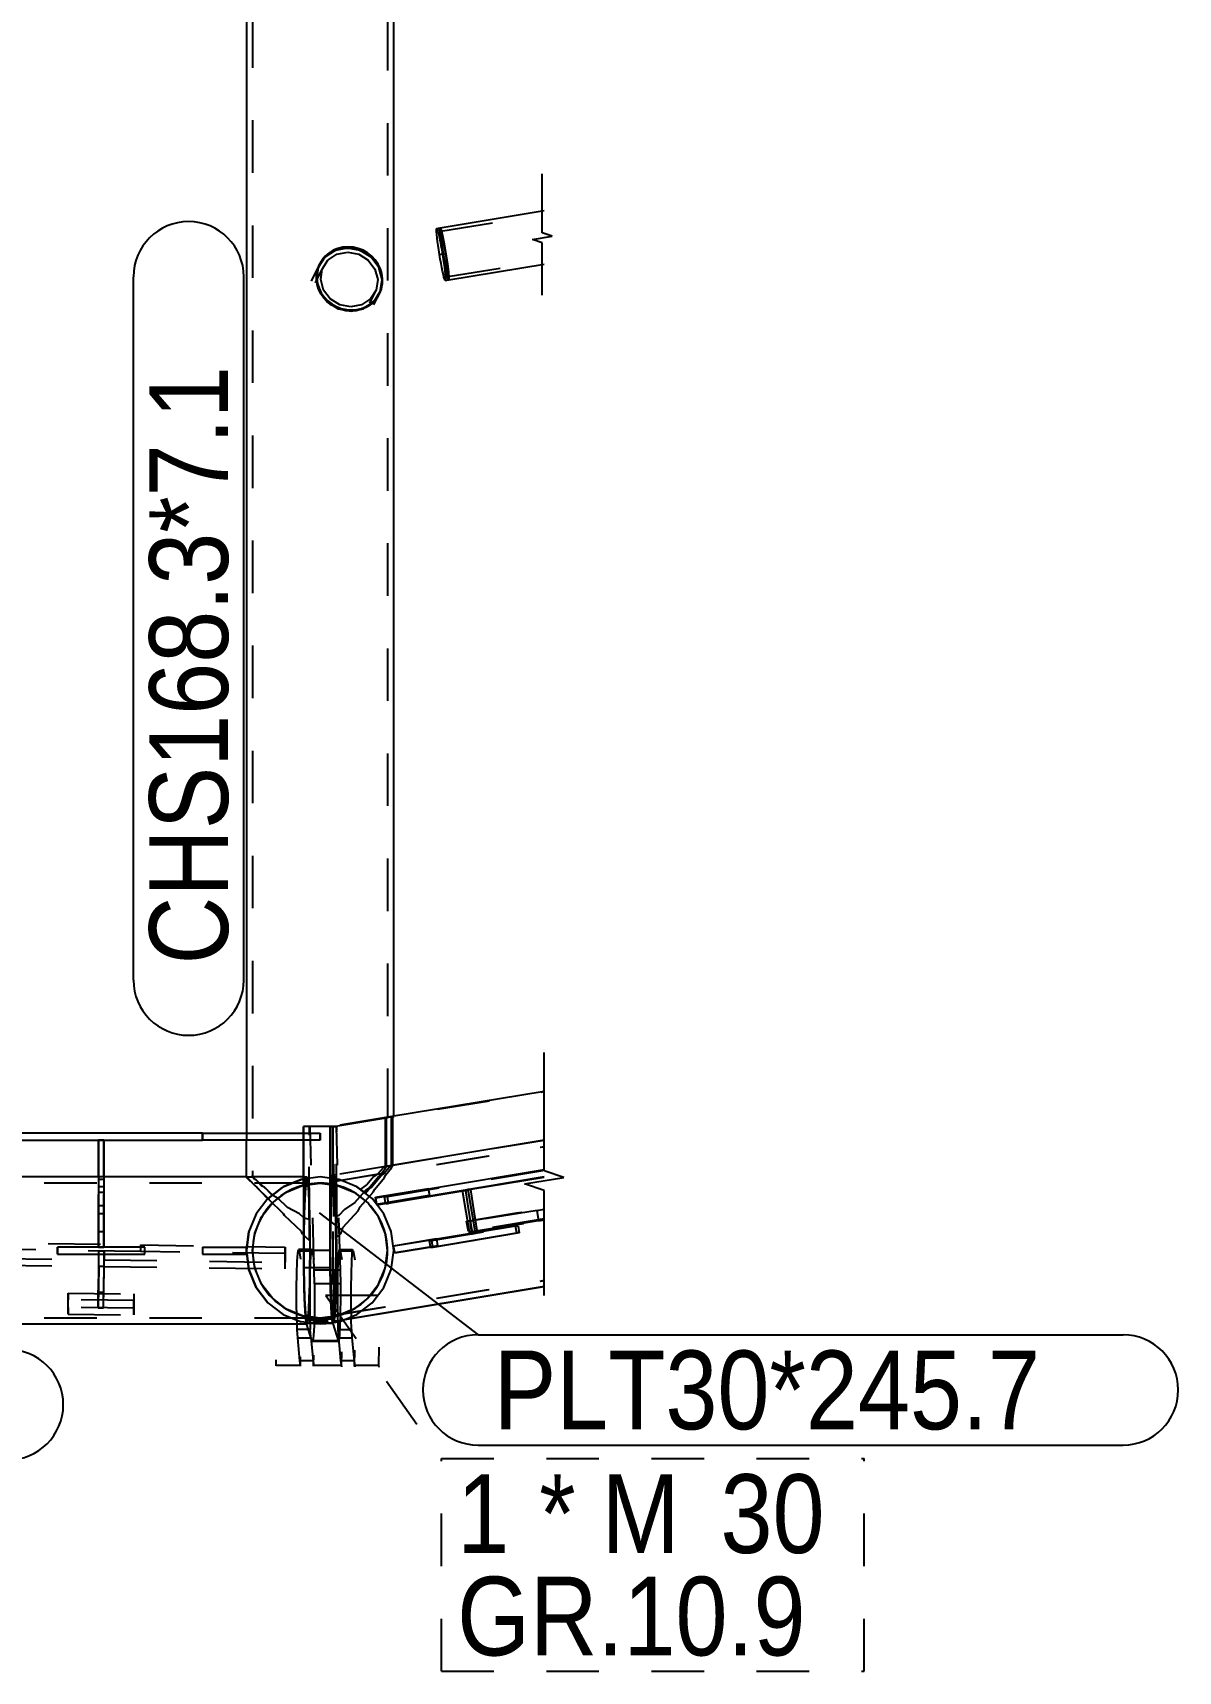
# Model space of a CAD drawing. Header units: millimetres. Extents: x 150000 to 150841, y 150000 to 150594.
# Drawn here: x 150653.1 to 150696.7, y 150439 to 150501.3 of the extents above; entities that cross this region are included whole.
import ezdxf

# ---------------------------------------------------------------- set-up
doc = ezdxf.new("R2010")
doc.units = ezdxf.units.MM
doc.linetypes.add('XKITLINE00', pattern=[0])
doc.linetypes.add('XKITLINE02', pattern=[4, 2, -2])
doc.styles.add('A', font='arial.ttf')
doc.styles.add('ARIAL', font='arial.ttf')

msp = doc.modelspace()

# ---------------------------------------------------------------- linework, layer by layer
at = {"color": 7, "linetype": 'XKITLINE02'}
for p, q in [((150661.449, 150538.008), (150661.449, 150457.775)), ((150666.584, 150537.905), (150666.584, 150460.046)), ((150668.609, 150493.785), (150672.552, 150494.437)), ((150668.457, 150493.892), (150668.469, 150493.877)), ((150668.469, 150493.877), (150668.486, 150493.832)), ((150668.486, 150493.832), (150668.507, 150493.759)), ((150668.507, 150493.759), (150668.531, 150493.66)), ((150668.531, 150493.66), (150668.558, 150493.538)), ((150668.558, 150493.538), (150668.587, 150493.396)), ((150668.579, 150493.841), (150668.58, 150493.828)), ((150668.588, 150493.914), (150668.622, 150493.838)), ((150668.6, 150493.899), (150668.588, 150493.914)), ((150668.598, 150493.607), (150668.595, 150493.634)), ((150668.617, 150493.854), (150668.6, 150493.899)), ((150668.609, 150493.785), (150668.601, 150493.72)), ((150668.601, 150493.72), (150668.616, 150493.533)), ((150668.639, 150493.72), (150668.609, 150493.785)), ((150668.616, 150493.533), (150668.652, 150493.253)), ((150668.638, 150493.781), (150668.617, 150493.854)), ((150668.622, 150493.838), (150668.676, 150493.624)), ((150668.662, 150493.682), (150668.638, 150493.781)), ((150668.686, 150493.533), (150668.639, 150493.72)), ((150668.69, 150493.56), (150668.662, 150493.682)), ((150668.676, 150493.624), (150668.741, 150493.302)), ((150668.742, 150493.253), (150668.686, 150493.533)), ((150668.719, 150493.418), (150668.69, 150493.56)), ((150664.215, 150492.838), (150664.095, 150492.695)), ((150664.585, 150493.056), (150664.194, 150492.795)), ((150664.194, 150492.795), (150664.336, 150492.918)), ((150664.357, 150492.961), (150664.215, 150492.838)), ((150664.316, 150492.684), (150664.656, 150492.91)), ((150664.336, 150492.918), (150664.498, 150493.016)), ((150664.519, 150493.059), (150664.357, 150492.961)), ((150664.498, 150493.016), (150664.675, 150493.088)), ((150664.696, 150493.131), (150664.519, 150493.059)), ((150665.058, 150493.147), (150664.585, 150493.056)), ((150664.656, 150492.91), (150665.067, 150492.989)), ((150664.675, 150493.088), (150664.864, 150493.132)), ((150664.884, 150493.175), (150664.696, 150493.131)), ((150664.864, 150493.132), (150665.058, 150493.147)), ((150665.079, 150493.19), (150664.884, 150493.175)), ((150665.058, 150493.147), (150665.079, 150493.19)), ((150665.058, 150493.147), (150665.255, 150493.132)), ((150665.542, 150493.056), (150665.058, 150493.147)), ((150665.067, 150492.989), (150665.488, 150492.91)), ((150665.276, 150493.175), (150665.079, 150493.19)), ((150665.255, 150493.132), (150665.448, 150493.088)), ((150665.469, 150493.131), (150665.276, 150493.175)), ((150665.448, 150493.088), (150665.634, 150493.016)), ((150665.655, 150493.059), (150665.469, 150493.131)), ((150665.488, 150492.91), (150665.853, 150492.684)), ((150665.963, 150492.795), (150665.542, 150493.056)), ((150665.634, 150493.016), (150665.806, 150492.918)), ((150665.827, 150492.961), (150665.655, 150493.059)), ((150665.806, 150492.918), (150665.963, 150492.795)), ((150665.984, 150492.838), (150665.827, 150492.961)), ((150666.119, 150492.695), (150665.984, 150492.838)), ((150668.587, 150493.396), (150668.617, 150493.24)), ((150668.617, 150493.24), (150668.647, 150493.073)), ((150668.639, 150493.29), (150668.635, 150493.317)), ((150668.643, 150493.262), (150668.639, 150493.29)), ((150668.647, 150493.073), (150668.676, 150492.901)), ((150668.652, 150493.253), (150668.702, 150492.922)), ((150668.676, 150492.901), (150668.808, 150492.922)), ((150668.676, 150492.901), (150668.704, 150492.728)), ((150668.702, 150492.922), (150668.76, 150492.592)), ((150668.749, 150493.262), (150668.719, 150493.418)), ((150668.741, 150493.302), (150668.808, 150492.922)), ((150668.8, 150492.922), (150668.742, 150493.253)), ((150668.779, 150493.095), (150668.749, 150493.262)), ((150668.808, 150492.922), (150668.779, 150493.095)), ((150668.851, 150492.592), (150668.8, 150492.922)), ((150668.808, 150492.922), (150668.866, 150492.543)), ((150668.835, 150492.75), (150668.808, 150492.922)), ((150663.688, 150491.88), (150663.945, 150492.406)), ((150663.844, 150491.821), (150664.1, 150492.345)), ((150663.945, 150492.406), (150663.875, 150491.946)), ((150663.88, 150492.134), (150663.916, 150492.317)), ((150663.937, 150492.36), (150663.901, 150492.177)), ((150663.916, 150492.317), (150663.981, 150492.491)), ((150664.002, 150492.534), (150663.937, 150492.36)), ((150664.194, 150492.795), (150663.945, 150492.406)), ((150663.981, 150492.491), (150664.074, 150492.652)), ((150663.981, 150492.491), (150664.002, 150492.534)), ((150664.095, 150492.695), (150664.002, 150492.534)), ((150664.04, 150491.946), (150664.1, 150492.345)), ((150664.074, 150492.652), (150664.194, 150492.795)), ((150664.1, 150492.345), (150664.316, 150492.684)), ((150665.853, 150492.684), (150666.107, 150492.345)), ((150665.963, 150492.795), (150666.098, 150492.652)), ((150666.256, 150492.406), (150665.963, 150492.795)), ((150666.098, 150492.652), (150666.21, 150492.491)), ((150666.107, 150492.345), (150666.213, 150491.946)), ((150666.231, 150492.534), (150666.119, 150492.695)), ((150666.21, 150492.491), (150666.295, 150492.317)), ((150666.316, 150492.36), (150666.231, 150492.534)), ((150666.377, 150491.946), (150666.256, 150492.406)), ((150666.295, 150492.317), (150666.351, 150492.134)), ((150666.372, 150492.177), (150666.316, 150492.36)), ((150668.704, 150492.728), (150668.729, 150492.562)), ((150668.729, 150492.562), (150668.751, 150492.405)), ((150668.751, 150492.405), (150668.768, 150492.263)), ((150668.76, 150492.555), (150668.755, 150492.583)), ((150668.76, 150492.592), (150668.817, 150492.312)), ((150668.765, 150492.527), (150668.76, 150492.555)), ((150668.768, 150492.263), (150668.781, 150492.141)), ((150668.817, 150492.312), (150668.864, 150492.125)), ((150668.83, 150492.21), (150668.824, 150492.237)), ((150668.86, 150492.583), (150668.835, 150492.75)), ((150668.887, 150492.312), (150668.851, 150492.592)), ((150668.882, 150492.427), (150668.86, 150492.583)), ((150668.866, 150492.543), (150668.907, 150492.221)), ((150668.9, 150492.285), (150668.882, 150492.427)), ((150668.902, 150492.125), (150668.887, 150492.312)), ((150668.894, 150492.059), (150672.552, 150492.664)), ((150668.913, 150492.163), (150668.9, 150492.285)), ((150668.907, 150492.221), (150668.924, 150492.006)), ((150663.875, 150491.946), (150663.88, 150492.134)), ((150663.875, 150491.946), (150663.896, 150491.989)), ((150663.901, 150491.758), (150663.875, 150491.946)), ((150663.875, 150491.946), (150663.996, 150491.487)), ((150663.901, 150492.177), (150663.896, 150491.989)), ((150663.896, 150491.989), (150663.922, 150491.801)), ((150663.957, 150491.575), (150663.901, 150491.758)), ((150663.922, 150491.801), (150663.978, 150491.618)), ((150664.042, 150491.401), (150663.957, 150491.575)), ((150663.978, 150491.618), (150664.063, 150491.444)), ((150664.145, 150491.547), (150664.04, 150491.946)), ((150666.213, 150491.946), (150666.152, 150491.547)), ((150666.337, 150491.575), (150666.271, 150491.401)), ((150666.292, 150491.444), (150666.358, 150491.618)), ((150666.308, 150491.487), (150666.377, 150491.946)), ((150666.372, 150491.758), (150666.337, 150491.575)), ((150666.351, 150492.134), (150666.377, 150491.946)), ((150666.358, 150491.618), (150666.393, 150491.801)), ((150666.398, 150491.989), (150666.372, 150492.177)), ((150666.377, 150491.946), (150666.372, 150491.758)), ((150666.377, 150491.946), (150666.398, 150491.989)), ((150666.393, 150491.801), (150666.398, 150491.989)), ((150668.781, 150492.141), (150668.79, 150492.042)), ((150668.791, 150491.924), (150668.783, 150491.909)), ((150668.79, 150492.042), (150668.793, 150491.969)), ((150668.793, 150491.969), (150668.791, 150491.924)), ((150668.864, 150492.125), (150668.894, 150492.059)), ((150668.882, 150492.004), (150668.878, 150492.017)), ((150668.894, 150492.059), (150668.902, 150492.125)), ((150668.921, 150492.064), (150668.913, 150492.163)), ((150668.924, 150492.006), (150668.915, 150491.931)), ((150668.915, 150491.931), (150668.922, 150491.946)), ((150668.924, 150491.991), (150668.921, 150492.064)), ((150668.922, 150491.946), (150668.924, 150491.991)), ((150663.996, 150491.487), (150664.29, 150491.097)), ((150664.154, 150491.241), (150664.042, 150491.401)), ((150664.063, 150491.444), (150664.175, 150491.283)), ((150664.399, 150491.209), (150664.145, 150491.547)), ((150664.29, 150491.097), (150664.154, 150491.241)), ((150664.175, 150491.283), (150664.31, 150491.14)), ((150664.446, 150490.975), (150664.29, 150491.097)), ((150664.29, 150491.097), (150664.71, 150490.837)), ((150664.31, 150491.14), (150664.467, 150491.018)), ((150664.765, 150490.983), (150664.399, 150491.209)), ((150664.619, 150490.876), (150664.446, 150490.975)), ((150664.467, 150491.018), (150664.64, 150490.919)), ((150665.185, 150490.903), (150664.765, 150490.983)), ((150665.596, 150490.983), (150665.185, 150490.903)), ((150665.936, 150491.209), (150665.596, 150490.983)), ((150665.667, 150490.837), (150666.058, 150491.097)), ((150665.916, 150490.975), (150665.754, 150490.876)), ((150665.775, 150490.919), (150665.937, 150491.018)), ((150665.908, 150491.047), (150666.152, 150491.547)), ((150666.058, 150491.097), (150665.916, 150490.975)), ((150666.152, 150491.547), (150665.936, 150491.209)), ((150665.937, 150491.018), (150666.079, 150491.14)), ((150666.058, 150491.097), (150666.308, 150491.487)), ((150666.178, 150491.241), (150666.058, 150491.097)), ((150666.065, 150490.988), (150666.308, 150491.487)), ((150666.079, 150491.14), (150666.199, 150491.283)), ((150666.271, 150491.401), (150666.178, 150491.241)), ((150666.199, 150491.283), (150666.292, 150491.444)), ((150666.271, 150491.401), (150666.292, 150491.444)), ((150664.804, 150490.804), (150664.619, 150490.876)), ((150664.64, 150490.919), (150664.825, 150490.847)), ((150664.71, 150490.837), (150665.194, 150490.746)), ((150664.997, 150490.76), (150664.804, 150490.804)), ((150664.825, 150490.847), (150665.018, 150490.803)), ((150665.194, 150490.746), (150664.997, 150490.76)), ((150665.018, 150490.803), (150665.215, 150490.788)), ((150665.194, 150490.746), (150665.667, 150490.837)), ((150665.215, 150490.788), (150665.194, 150490.746)), ((150665.389, 150490.76), (150665.194, 150490.746)), ((150665.215, 150490.788), (150665.41, 150490.803)), ((150665.577, 150490.804), (150665.389, 150490.76)), ((150665.41, 150490.803), (150665.598, 150490.847)), ((150665.754, 150490.876), (150665.577, 150490.804)), ((150665.598, 150490.847), (150665.775, 150490.919)), ((150664.544, 150459.705), (150672.552, 150461.029)), ((150666.742, 150460.077), (150664.497, 150459.705)), ((150666.504, 150460.037), (150666.74, 150460.076)), ((150666.504, 150460.037), (150666.584, 150460.046)), ((150666.504, 150458.177), (150666.504, 150460.037)), ((150666.783, 150460.075), (150666.545, 150460.036)), ((150666.584, 150460.046), (150666.545, 150460.036)), ((150666.545, 150458.176), (150666.545, 150460.036)), ((150666.742, 150460.077), (150666.821, 150460.085)), ((150666.783, 150460.075), (150666.821, 150460.085)), ((150666.783, 150458.216), (150666.783, 150460.075)), ((150666.821, 150460.085), (150666.821, 150460.089)), ((150655.582, 150457.789), (150655.582, 150459.182)), ((150655.782, 150457.789), (150655.782, 150459.182)), ((150655.782, 150459.182), (150655.782, 150459.182)), ((150659.545, 150459.182), (150659.545, 150459.449)), ((150659.545, 150459.449), (150659.545, 150459.449)), ((150659.545, 150459.449), (150659.545, 150459.449)), ((150659.545, 150459.449), (150659.545, 150459.182)), ((150659.545, 150459.182), (150659.545, 150459.449)), ((150659.545, 150459.182), (150659.545, 150459.182)), ((150659.545, 150459.182), (150659.545, 150459.182)), ((150659.545, 150459.182), (150659.545, 150459.182)), ((150661.212, 150459.449), (150661.212, 150459.182)), ((150663.392, 150459.705), (150663.382, 150459.705)), ((150663.382, 150459.182), (150663.382, 150459.449)), ((150663.392, 150459.182), (150663.392, 150459.449)), ((150664.65, 150459.705), (150663.396, 150459.705)), ((150663.396, 150459.182), (150663.396, 150459.449)), ((150663.607, 150459.705), (150663.618, 150459.705)), ((150663.607, 150456.169), (150663.607, 150459.705)), ((150663.618, 150455.366), (150663.618, 150459.705)), ((150663.792, 150454.231), (150663.637, 150459.705)), ((150664.016, 150459.182), (150664.016, 150459.449)), ((150664.395, 150459.705), (150664.636, 150459.705)), ((150664.425, 150459.705), (150664.415, 150459.705)), ((150664.425, 150457.728), (150664.425, 150459.705)), ((150664.497, 150459.705), (150664.497, 150452.273)), ((150664.497, 150459.705), (150664.544, 150459.705)), ((150672.552, 150459.171), (150664.533, 150457.846)), ((150664.544, 150452.273), (150664.544, 150459.705)), ((150664.792, 150454.231), (150664.636, 150459.705)), ((150664.64, 150456.275), (150664.64, 150459.705)), ((150664.64, 150459.705), (150664.65, 150459.705)), ((150664.65, 150455.494), (150664.65, 150459.705)), ((150664.497, 150457.607), (150672.552, 150458.939)), ((150664.533, 150457.606), (150672.552, 150458.931)), ((150666.74, 150458.218), (150664.497, 150457.848)), ((150666.214, 150457.897), (150666.052, 150457.782)), ((150666.413, 150458.122), (150666.214, 150457.897)), ((150666.265, 150457.816), (150666.509, 150458.115)), ((150666.352, 150457.838), (150666.417, 150457.884)), ((150666.483, 150458.155), (150666.413, 150458.122)), ((150666.483, 150458.155), (150666.504, 150458.177)), ((150666.504, 150458.177), (150666.74, 150458.216)), ((150666.509, 150458.115), (150666.514, 150458.133)), ((150666.512, 150457.845), (150666.739, 150458.123)), ((150666.514, 150458.133), (150666.545, 150458.176)), ((150666.783, 150458.216), (150666.545, 150458.176)), ((150666.583, 150457.035), (150672.552, 150458.037)), ((150666.666, 150458.165), (150666.71, 150458.186)), ((150666.739, 150458.123), (150666.752, 150458.172)), ((150666.752, 150458.172), (150666.783, 150458.216)), ((150663.516, 150457.545), (150614.517, 150457.545)), ((150655.582, 150455.11), (150655.582, 150457.789)), ((150655.782, 150457.789), (150655.582, 150457.789)), ((150655.782, 150457.782), (150655.582, 150457.782)), ((150655.582, 150457.693), (150655.782, 150457.693)), ((150655.582, 150457.412), (150655.782, 150457.412)), ((150655.782, 150455.11), (150655.782, 150457.789)), ((150661.212, 150457.774), (150661.212, 150457.782)), ((150661.212, 150457.774), (150661.218, 150457.782)), ((150661.313, 150457.686), (150661.212, 150457.774)), ((150661.218, 150457.782), (150661.454, 150457.782)), ((150663.392, 150457.782), (150661.218, 150457.782)), ((150661.322, 150457.664), (150661.313, 150457.686)), ((150661.594, 150457.406), (150661.322, 150457.664)), ((150661.449, 150457.775), (150661.454, 150457.782)), ((150661.449, 150457.775), (150661.549, 150457.688)), ((150661.454, 150457.782), (150661.523, 150457.701)), ((150661.523, 150457.701), (150661.566, 150457.686)), ((150661.555, 150457.686), (150661.549, 150457.688)), ((150661.818, 150457.437), (150661.555, 150457.686)), ((150661.566, 150457.686), (150661.767, 150457.474)), ((150661.615, 150457.369), (150661.594, 150457.406)), ((150662.041, 150456.96), (150661.615, 150457.369)), ((150661.767, 150457.474), (150661.887, 150457.406)), ((150661.878, 150457.406), (150661.818, 150457.437)), ((150662.237, 150457.061), (150661.878, 150457.406)), ((150661.887, 150457.406), (150662.164, 150457.117)), ((150662.614, 150457.406), (150662.205, 150457.092)), ((150662.614, 150457.406), (150663.29, 150457.686)), ((150662.732, 150457.201), (150663.351, 150457.457)), ((150663.29, 150457.686), (150663.392, 150457.7)), ((150663.351, 150457.457), (150664.016, 150457.545)), ((150663.379, 150457.461), (150663.379, 150457.698)), ((150663.396, 150457.782), (150663.516, 150457.782)), ((150663.396, 150457.463), (150663.396, 150457.7)), ((150663.455, 150457.406), (150663.43, 150456.96)), ((150663.445, 150457.47), (150663.468, 150457.686)), ((150663.484, 150457.686), (150663.455, 150457.406)), ((150663.46, 150457.201), (150663.487, 150457.457)), ((150663.468, 150457.686), (150663.476, 150457.711)), ((150663.516, 150457.782), (150663.484, 150457.686)), ((150663.487, 150457.457), (150663.516, 150457.545)), ((150663.547, 150457.686), (150663.516, 150457.782)), ((150663.516, 150457.545), (150663.544, 150457.457)), ((150663.544, 150457.457), (150663.571, 150457.201)), ((150663.576, 150457.406), (150663.547, 150457.686)), ((150663.601, 150456.96), (150663.576, 150457.406)), ((150664.016, 150457.782), (150664.016, 150457.782)), ((150664.016, 150457.545), (150664.681, 150457.457)), ((150664.395, 150457.495), (150664.395, 150457.732)), ((150664.412, 150457.493), (150664.412, 150457.73)), ((150664.415, 150457.729), (150664.742, 150457.686)), ((150664.46, 150457.316), (150664.437, 150456.904)), ((150664.453, 150457.487), (150664.455, 150457.524)), ((150664.455, 150457.524), (150664.484, 150457.807)), ((150664.487, 150457.575), (150664.46, 150457.316)), ((150664.471, 150457.521), (150664.469, 150457.485)), ((150664.491, 150457.719), (150664.471, 150457.521)), ((150664.484, 150457.807), (150664.497, 150457.848)), ((150664.497, 150457.607), (150664.487, 150457.575)), ((150664.497, 150457.848), (150664.497, 150457.607)), ((150664.533, 150457.846), (150664.533, 150457.606)), ((150664.533, 150457.846), (150664.547, 150457.804)), ((150664.544, 150457.572), (150664.533, 150457.606)), ((150664.571, 150457.311), (150664.544, 150457.572)), ((150664.547, 150457.804), (150664.576, 150457.518)), ((150664.594, 150456.896), (150664.571, 150457.311)), ((150664.576, 150457.518), (150664.601, 150457.065)), ((150664.681, 150457.457), (150665.3, 150457.201)), ((150665.419, 150457.406), (150664.742, 150457.686)), ((150665.344, 150456.809), (150665.741, 150457.263)), ((150665.419, 150457.406), (150665.74, 150457.16)), ((150665.561, 150457.297), (150665.795, 150457.48)), ((150665.741, 150457.263), (150665.868, 150457.357)), ((150666.052, 150457.782), (150665.795, 150457.48)), ((150665.862, 150457.305), (150665.96, 150457.381)), ((150665.868, 150457.357), (150666.244, 150457.801)), ((150666.039, 150457.207), (150666.1, 150457.322)), ((150666.1, 150457.322), (150666.473, 150457.762)), ((150666.14, 150456.984), (150668.145, 150457.319)), ((150666.244, 150457.801), (150666.265, 150457.816)), ((150666.345, 150457.833), (150666.352, 150457.838)), ((150668.146, 150457.316), (150666.47, 150457.035)), ((150666.473, 150457.762), (150666.512, 150457.845)), ((150669.444, 150457.264), (150669.557, 150457.264)), ((150669.754, 150457.297), (150669.447, 150457.245)), ((150669.557, 150457.264), (150669.754, 150457.297)), ((150669.557, 150457.264), (150669.642, 150456.67)), ((150655.582, 150457.207), (150655.782, 150457.207)), ((150655.582, 150456.688), (150655.782, 150456.688)), ((150662.033, 150456.96), (150661.587, 150456.379)), ((150661.792, 150456.261), (150662.2, 150456.793)), ((150662.033, 150456.96), (150662.033, 150456.96)), ((150662.073, 150456.909), (150662.041, 150456.96)), ((150662.625, 150456.379), (150662.073, 150456.909)), ((150662.164, 150457.117), (150662.205, 150457.092)), ((150662.2, 150456.793), (150662.732, 150457.201)), ((150662.416, 150456.96), (150662.237, 150457.061)), ((150662.777, 150456.614), (150662.416, 150456.96)), ((150663.43, 150456.96), (150663.411, 150456.379)), ((150663.42, 150456.261), (150663.437, 150456.793)), ((150663.437, 150456.793), (150663.46, 150457.201)), ((150663.571, 150457.201), (150663.594, 150456.793)), ((150663.594, 150456.793), (150663.611, 150456.261)), ((150663.62, 150456.379), (150663.601, 150456.96)), ((150664.437, 150456.904), (150664.42, 150456.366)), ((150664.611, 150456.356), (150664.594, 150456.896)), ((150664.601, 150457.065), (150664.62, 150456.476)), ((150665.344, 150456.809), (150664.941, 150456.54)), ((150665.3, 150457.201), (150665.832, 150456.793)), ((150665.467, 150456.492), (150665.542, 150456.639)), ((150665.542, 150456.639), (150666.039, 150457.207)), ((150665.881, 150456.729), (150665.832, 150456.793)), ((150665.888, 150456.719), (150665.881, 150456.729)), ((150666.24, 150456.261), (150665.888, 150456.719)), ((150666.445, 150456.379), (150666, 150456.96)), ((150666.14, 150456.984), (150666.122, 150457.007)), ((150666.18, 150456.746), (150666.14, 150456.984)), ((150666.509, 150456.801), (150666.47, 150457.035)), ((150666.47, 150457.035), (150666.583, 150457.035)), ((150666.627, 150456.772), (150666.583, 150457.035)), ((150669.642, 150456.67), (150669.756, 150455.952)), ((150655.582, 150456.383), (150655.782, 150456.383)), ((150661.587, 150456.379), (150661.307, 150455.703)), ((150661.536, 150455.641), (150661.792, 150456.261)), ((150662.662, 150456.313), (150662.625, 150456.379)), ((150663.309, 150455.703), (150662.662, 150456.313)), ((150663.237, 150456.379), (150662.777, 150456.614)), ((150663.401, 150456.225), (150663.237, 150456.379)), ((150663.411, 150456.379), (150663.399, 150455.703)), ((150663.401, 150456.225), (150663.607, 150456.169)), ((150663.409, 150455.641), (150663.42, 150456.261)), ((150663.607, 150456.169), (150663.616, 150455.703)), ((150663.611, 150456.261), (150663.622, 150455.641)), ((150663.632, 150455.703), (150663.62, 150456.379)), ((150664.42, 150456.366), (150664.409, 150455.738)), ((150664.622, 150455.728), (150664.611, 150456.356)), ((150664.62, 150456.476), (150664.632, 150455.789)), ((150664.73, 150456.311), (150664.64, 150456.275)), ((150664.648, 150455.805), (150664.64, 150456.275)), ((150664.941, 150456.54), (150664.73, 150456.311)), ((150665.467, 150456.492), (150664.869, 150455.841)), ((150666.3, 150456.115), (150666.24, 150456.261)), ((150666.305, 150456.104), (150666.3, 150456.115)), ((150666.497, 150455.641), (150666.305, 150456.104)), ((150666.725, 150455.703), (150666.445, 150456.379)), ((150669.596, 150456.098), (150672.552, 150456.587)), ((150669.661, 150455.703), (150669.596, 150456.098)), ((150669.73, 150456.098), (150669.596, 150456.098)), ((150672.552, 150456.181), (150669.661, 150455.703)), ((150669.712, 150456.114), (150672.552, 150456.584)), ((150669.712, 150456.114), (150669.726, 150456.114)), ((150669.712, 150456.114), (150669.749, 150455.901)), ((150669.726, 150456.114), (150672.552, 150456.582)), ((150669.762, 150455.901), (150669.726, 150456.114)), ((150672.282, 150456.505), (150669.73, 150456.098)), ((150669.795, 150455.703), (150669.73, 150456.098)), ((150669.783, 150455.687), (150672.552, 150456.145)), ((150669.795, 150455.703), (150672.347, 150456.111)), ((150672.552, 150456.143), (150669.796, 150455.687)), ((150672.282, 150456.505), (150672.552, 150456.55)), ((150672.347, 150456.111), (150672.282, 150456.505)), ((150672.347, 150456.111), (150672.552, 150456.145)), ((150657.19, 150454.94), (150617.661, 150455.555)), ((150617.664, 150455.807), (150657.193, 150455.192)), ((150655.582, 150455.704), (150655.782, 150455.704)), ((150661.211, 150454.977), (150661.307, 150455.703)), ((150661.448, 150454.977), (150661.536, 150455.641)), ((150663.344, 150455.597), (150663.309, 150455.703)), ((150663.344, 150455.597), (150663.618, 150455.366)), ((150663.396, 150455.16), (150663.399, 150455.703)), ((150663.405, 150454.977), (150663.409, 150455.641)), ((150663.616, 150455.703), (150663.618, 150455.366)), ((150663.622, 150455.641), (150663.626, 150454.977)), ((150663.636, 150454.977), (150663.632, 150455.703)), ((150664.409, 150455.738), (150664.405, 150455.065)), ((150664.626, 150455.054), (150664.622, 150455.728)), ((150664.632, 150455.789), (150664.636, 150455.053)), ((150664.65, 150455.494), (150664.648, 150455.805)), ((150664.796, 150455.621), (150664.65, 150455.494)), ((150664.869, 150455.841), (150664.796, 150455.621)), ((150666.526, 150455.418), (150666.497, 150455.641)), ((150666.528, 150455.405), (150666.526, 150455.418)), ((150666.584, 150454.977), (150666.528, 150455.405)), ((150666.821, 150454.977), (150666.725, 150455.703)), ((150666.818, 150455.152), (150668.461, 150455.427)), ((150668.464, 150455.41), (150668.176, 150455.361)), ((150668.27, 150455.361), (150671.552, 150455.912)), ((150669.661, 150455.703), (150669.795, 150455.703)), ((150669.719, 150455.62), (150669.814, 150455.62)), ((150669.749, 150455.901), (150669.783, 150455.687)), ((150669.756, 150455.952), (150669.814, 150455.62)), ((150669.796, 150455.687), (150669.762, 150455.901)), ((150669.796, 150455.687), (150669.783, 150455.687)), ((150669.814, 150455.62), (150670.011, 150455.653)), ((150669.916, 150455.653), (150670.011, 150455.653)), ((150670.011, 150455.653), (150670.009, 150455.669)), ((150615.802, 150454.904), (150662.681, 150454.279)), ((150615.806, 150455.156), (150662.685, 150454.531)), ((150654.016, 150454.844), (150654.016, 150455.11)), ((150655.587, 150454.249), (150655.597, 150454.964)), ((150655.597, 150454.374), (150655.597, 150454.964)), ((150655.597, 150454.964), (150655.797, 150454.961)), ((150655.782, 150455.11), (150655.782, 150455.11)), ((150655.797, 150454.961), (150655.787, 150454.249)), ((150655.797, 150454.371), (150655.797, 150454.961)), ((150657.19, 150454.94), (150657.193, 150455.192)), ((150662.682, 150454.861), (150657.19, 150454.94)), ((150657.193, 150455.192), (150662.686, 150455.113)), ((150657.349, 150454.844), (150657.349, 150455.11)), ((150661.307, 150454.251), (150661.211, 150454.977)), ((150661.536, 150454.312), (150661.448, 150454.977)), ((150662.681, 150454.279), (150662.682, 150454.861)), ((150662.682, 150454.861), (150662.686, 150455.113)), ((150662.686, 150455.113), (150662.685, 150454.531)), ((150663.145, 150454.56), (150663.166, 150454.875)), ((150663.166, 150454.875), (150663.19, 150455.017)), ((150663.19, 150455.017), (150663.215, 150454.97)), ((150663.69, 150455.017), (150663.19, 150455.017)), ((150663.215, 150454.97), (150663.714, 150454.97)), ((150663.215, 150454.97), (150663.272, 150454.652)), ((150663.409, 150454.312), (150663.405, 150454.977)), ((150663.626, 150454.977), (150663.622, 150454.312)), ((150663.632, 150454.251), (150663.636, 150454.977)), ((150663.666, 150454.875), (150663.645, 150454.56)), ((150663.69, 150455.017), (150663.666, 150454.875)), ((150663.711, 150454.977), (150663.69, 150455.017)), ((150663.714, 150454.97), (150663.711, 150454.977)), ((150663.714, 150454.97), (150663.773, 150454.647)), ((150664.395, 150455.013), (150664.395, 150455.118)), ((150664.395, 150454.977), (150664.395, 150455.013)), ((150664.405, 150455.065), (150664.409, 150454.391)), ((150664.622, 150454.38), (150664.626, 150455.054)), ((150664.636, 150455.053), (150664.632, 150454.318)), ((150664.71, 150454.56), (150664.731, 150454.875)), ((150664.731, 150454.875), (150664.755, 150455.017)), ((150664.755, 150455.017), (150664.78, 150454.97)), ((150664.755, 150455.017), (150665.255, 150455.017)), ((150664.78, 150454.97), (150665.28, 150454.97)), ((150664.78, 150454.97), (150664.84, 150454.636)), ((150665.231, 150454.875), (150665.21, 150454.56)), ((150665.255, 150455.017), (150665.231, 150454.875)), ((150665.28, 150454.97), (150665.255, 150455.017)), ((150665.28, 150454.97), (150665.341, 150454.63)), ((150666.546, 150454.684), (150666.584, 150454.977)), ((150666.725, 150454.251), (150666.821, 150454.977)), ((150668.176, 150455.361), (150668.27, 150455.361)), ((150668.215, 150455.126), (150668.176, 150455.361)), ((150668.314, 150455.098), (150668.27, 150455.361)), ((150655.597, 150454.374), (150655.574, 150452.799)), ((150655.577, 150453.57), (150655.587, 150454.249)), ((150655.797, 150454.371), (150655.597, 150454.374)), ((150655.774, 150452.796), (150655.797, 150454.371)), ((150655.787, 150454.249), (150655.777, 150453.57)), ((150661.587, 150453.574), (150661.307, 150454.251)), ((150661.792, 150453.693), (150661.536, 150454.312)), ((150662.681, 150454.279), (150662.685, 150454.531)), ((150663.13, 150454.105), (150663.145, 150454.56)), ((150663.42, 150453.693), (150663.409, 150454.312)), ((150663.622, 150454.312), (150663.611, 150453.693)), ((150663.62, 150453.574), (150663.632, 150454.251)), ((150663.645, 150454.56), (150663.629, 150454.105)), ((150664.792, 150454.231), (150663.792, 150454.231)), ((150663.802, 150453.713), (150663.792, 150454.231)), ((150664.409, 150454.391), (150664.42, 150453.763)), ((150664.611, 150453.753), (150664.622, 150454.38)), ((150664.632, 150454.318), (150664.62, 150453.633)), ((150664.695, 150454.105), (150664.71, 150454.56)), ((150664.801, 150453.713), (150664.792, 150454.231)), ((150665.21, 150454.56), (150665.195, 150454.105)), ((150666.352, 150453.964), (150666.497, 150454.312)), ((150666.445, 150453.574), (150666.725, 150454.251)), ((150666.497, 150454.312), (150666.544, 150454.671)), ((150666.544, 150454.671), (150666.546, 150454.684)), ((150655.574, 150453.381), (150655.577, 150453.57)), ((150655.777, 150453.57), (150655.774, 150453.378)), ((150662.033, 150452.993), (150661.587, 150453.574)), ((150662.2, 150453.161), (150661.792, 150453.693)), ((150663.122, 150453.559), (150663.13, 150454.105)), ((150663.122, 150452.981), (150663.122, 150453.559)), ((150663.437, 150453.161), (150663.42, 150453.693)), ((150663.611, 150453.693), (150663.594, 150453.161)), ((150663.601, 150452.993), (150663.62, 150453.574)), ((150663.629, 150454.105), (150663.621, 150453.559)), ((150663.621, 150453.559), (150663.621, 150452.981)), ((150664.801, 150453.713), (150663.802, 150453.713)), ((150663.802, 150453.713), (150663.805, 150453.147)), ((150664.42, 150453.763), (150664.437, 150453.223)), ((150664.497, 150452.513), (150672.552, 150453.845)), ((150664.533, 150452.511), (150672.552, 150453.837)), ((150664.594, 150453.215), (150664.611, 150453.753)), ((150664.62, 150453.633), (150664.601, 150453.045)), ((150664.687, 150453.559), (150664.695, 150454.105)), ((150664.687, 150452.981), (150664.687, 150453.559)), ((150664.804, 150453.147), (150664.801, 150453.713)), ((150665.187, 150453.559), (150665.186, 150452.981)), ((150665.195, 150454.105), (150665.187, 150453.559)), ((150665.941, 150453.303), (150666.24, 150453.693)), ((150666, 150452.993), (150666.445, 150453.574)), ((150666.24, 150453.693), (150666.347, 150453.952)), ((150666.347, 150453.952), (150666.352, 150453.964)), ((150654.424, 150453.36), (150654.42, 150453.108)), ((150656.92, 150453.075), (150654.42, 150453.108)), ((150654.42, 150452.562), (150654.42, 150453.108)), ((150654.424, 150453.36), (150656.924, 150453.327)), ((150654.424, 150452.814), (150654.424, 150453.36)), ((150655.774, 150453.378), (150655.574, 150453.381)), ((150655.574, 150452.799), (150655.574, 150453.381)), ((150655.774, 150452.796), (150655.774, 150453.378)), ((150656.924, 150453.327), (150656.92, 150453.075)), ((150656.92, 150452.529), (150656.92, 150453.075)), ((150656.924, 150453.327), (150656.924, 150452.781)), ((150662.033, 150452.993), (150662.033, 150452.993)), ((150662.732, 150452.753), (150662.2, 150453.161)), ((150663.13, 150452.434), (150663.122, 150452.981)), ((150663.425, 150453.139), (150663.425, 150453.148)), ((150663.46, 150452.753), (150663.437, 150453.161)), ((150663.594, 150453.161), (150663.571, 150452.753)), ((150663.576, 150452.548), (150663.601, 150452.993)), ((150663.621, 150452.981), (150663.629, 150452.434)), ((150663.805, 150453.147), (150663.799, 150452.594)), ((150664.229, 150453.263), (150668.634, 150447.063)), ((150664.437, 150453.223), (150664.46, 150452.808)), ((150664.571, 150452.803), (150664.594, 150453.215)), ((150664.601, 150453.045), (150664.576, 150452.594)), ((150664.695, 150452.434), (150664.687, 150452.981)), ((150664.798, 150452.594), (150664.804, 150453.147)), ((150665.186, 150452.981), (150665.194, 150452.434)), ((150665.832, 150453.161), (150665.3, 150452.753)), ((150665.933, 150453.292), (150665.832, 150453.161)), ((150665.933, 150453.292), (150665.941, 150453.303)), ((150663.516, 150452.409), (150614.517, 150452.409)), ((150654.424, 150452.814), (150654.42, 150452.562)), ((150654.42, 150452.562), (150656.92, 150452.529)), ((150656.924, 150452.781), (150654.424, 150452.814)), ((150655.574, 150452.799), (150655.774, 150452.796)), ((150656.924, 150452.781), (150656.92, 150452.529)), ((150663.351, 150452.496), (150662.732, 150452.753)), ((150663.138, 150452.172), (150663.13, 150452.434)), ((150664.016, 150452.409), (150663.351, 150452.496)), ((150663.447, 150452.693), (150663.443, 150452.759)), ((150663.449, 150452.667), (150663.447, 150452.693)), ((150663.757, 150452.443), (150663.45, 150452.44)), ((150663.45, 150452.44), (150663.46, 150452.344)), ((150663.45, 150452.44), (150663.455, 150452.374)), ((150663.455, 150452.374), (150663.46, 150452.344)), ((150663.455, 150452.374), (150664.487, 150452.374)), ((150663.487, 150452.496), (150663.46, 150452.753)), ((150663.46, 150452.344), (150663.757, 150452.334)), ((150663.484, 150452.267), (150663.462, 150452.482)), ((150663.472, 150452.374), (150663.463, 150452.482)), ((150663.472, 150452.374), (150664.471, 150452.374)), ((150663.493, 150452.241), (150663.472, 150452.374)), ((150663.516, 150452.409), (150663.487, 150452.496)), ((150663.544, 150452.496), (150663.516, 150452.409)), ((150663.571, 150452.753), (150663.544, 150452.496)), ((150663.547, 150452.267), (150663.576, 150452.548)), ((150663.629, 150452.434), (150663.644, 150451.976)), ((150663.757, 150452.334), (150664.21, 150452.319)), ((150663.799, 150452.594), (150663.786, 150452.11)), ((150664.681, 150452.496), (150664.016, 150452.409)), ((150664.218, 150452.267), (150664.21, 150452.319)), ((150664.33, 150452.286), (150664.21, 150452.319)), ((150664.223, 150452.25), (150664.33, 150452.286)), ((150664.46, 150452.808), (150664.487, 150452.547)), ((150664.471, 150452.374), (150664.463, 150452.468)), ((150664.484, 150452.315), (150664.469, 150452.468)), ((150664.493, 150452.235), (150664.471, 150452.374)), ((150664.487, 150452.374), (150664.48, 150452.47)), ((150664.497, 150452.273), (150664.484, 150452.315)), ((150664.485, 150452.471), (150664.501, 150452.314)), ((150664.487, 150452.547), (150664.497, 150452.513)), ((150664.509, 150452.237), (150664.487, 150452.374)), ((150664.497, 150452.273), (150664.497, 150452.513)), ((150664.926, 150452.344), (150664.497, 150452.273)), ((150664.927, 150452.344), (150664.497, 150452.273)), ((150664.497, 150452.273), (150664.544, 150452.273)), ((150664.501, 150452.314), (150664.526, 150452.239)), ((150664.533, 150452.511), (150664.544, 150452.544)), ((150664.533, 150452.271), (150664.533, 150452.511)), ((150664.896, 150452.331), (150664.533, 150452.271)), ((150664.547, 150452.312), (150664.533, 150452.271)), ((150664.544, 150452.544), (150664.571, 150452.803)), ((150664.895, 150452.331), (150664.544, 150452.273)), ((150664.576, 150452.594), (150664.547, 150452.312)), ((150665.222, 150452.72), (150664.681, 150452.496)), ((150664.701, 150452.262), (150664.695, 150452.434)), ((150664.786, 150452.11), (150664.798, 150452.594)), ((150665.196, 150452.381), (150665.194, 150452.434)), ((150665.222, 150452.72), (150665.248, 150452.731)), ((150665.248, 150452.731), (150665.3, 150452.753)), ((150665.419, 150452.548), (150665.419, 150452.548)), ((150663.476, 150452.243), (150663.757, 150452.245)), ((150663.484, 150452.267), (150663.516, 150452.172)), ((150663.516, 150452.172), (150663.509, 150452.172)), ((150663.516, 150452.172), (150663.547, 150452.267)), ((150663.644, 150451.976), (150663.572, 150451.976)), ((150663.663, 150451.695), (150663.644, 150451.976)), ((150663.768, 150451.747), (150663.745, 150451.541)), ((150664.223, 150452.25), (150663.757, 150452.245)), ((150663.786, 150452.11), (150663.768, 150451.747)), ((150664.236, 150452.201), (150663.796, 150452.201)), ((150663.796, 150452.201), (150664.236, 150452.201)), ((150664.016, 150452.172), (150663.796, 150452.201)), ((150664.236, 150452.201), (150664.016, 150452.172)), ((150664.218, 150452.267), (150664.223, 150452.25)), ((150664.236, 150452.201), (150664.72, 150452.265)), ((150664.72, 150452.265), (150664.742, 150452.267)), ((150664.744, 150451.541), (150664.767, 150451.747)), ((150664.767, 150451.747), (150664.786, 150452.11)), ((150663.745, 150451.541), (150663.72, 150451.515)), ((150664.744, 150451.541), (150663.745, 150451.541)), ((150664.742, 150451.539), (150664.744, 150451.541)), ((150664.833, 150450.616), (150664.84, 150451.125)), ((150663.267, 150450.616), (150663.272, 150450.93)), ((150668.634, 150447.063), (150684.733, 150447.063)), ((150668.634, 150438.963), (150668.634, 150447.063)), ((150684.733, 150438.963), (150684.733, 150447.063)), ((150668.634, 150438.963), (150684.733, 150438.963))]:
    msp.add_line(p, q, dxfattribs=at)
at = {"color": 2, "linetype": 'XKITLINE00'}
for p, q in [((150666.821, 150460.089), (150666.821, 150537.901)), ((150661.212, 150535.517), (150661.212, 150459.449)), ((150668.588, 150493.914), (150672.552, 150494.569)), ((150668.447, 150493.832), (150668.449, 150493.877)), ((150668.45, 150493.759), (150668.447, 150493.832)), ((150668.449, 150493.877), (150668.457, 150493.892)), ((150668.459, 150493.66), (150668.45, 150493.759)), ((150668.457, 150493.892), (150668.588, 150493.914)), ((150668.472, 150493.538), (150668.459, 150493.66)), ((150668.489, 150493.396), (150668.472, 150493.538)), ((150668.579, 150493.838), (150668.588, 150493.914)), ((150668.581, 150493.899), (150668.579, 150493.854)), ((150668.579, 150493.841), (150668.579, 150493.854)), ((150668.596, 150493.624), (150668.579, 150493.838)), ((150668.58, 150493.828), (150668.582, 150493.781)), ((150668.588, 150493.914), (150668.581, 150493.899)), ((150668.59, 150493.682), (150668.582, 150493.781)), ((150668.595, 150493.634), (150668.59, 150493.682)), ((150668.637, 150493.302), (150668.596, 150493.624)), ((150668.603, 150493.56), (150668.598, 150493.607)), ((150668.621, 150493.418), (150668.603, 150493.56)), ((150668.511, 150493.24), (150668.489, 150493.396)), ((150668.536, 150493.073), (150668.511, 150493.24)), ((150668.564, 150492.901), (150668.536, 150493.073)), ((150668.564, 150492.901), (150668.695, 150492.922)), ((150668.593, 150492.728), (150668.564, 150492.901)), ((150668.635, 150493.317), (150668.621, 150493.418)), ((150668.639, 150493.29), (150668.637, 150493.302)), ((150668.642, 150493.262), (150668.639, 150493.29)), ((150668.642, 150493.262), (150668.667, 150493.095)), ((150668.695, 150492.922), (150668.643, 150493.262)), ((150668.667, 150493.095), (150668.695, 150492.922)), ((150668.755, 150492.583), (150668.695, 150492.922)), ((150668.695, 150492.922), (150668.724, 150492.75)), ((150668.623, 150492.562), (150668.593, 150492.728)), ((150668.653, 150492.405), (150668.623, 150492.562)), ((150668.682, 150492.263), (150668.653, 150492.405)), ((150668.709, 150492.141), (150668.682, 150492.263)), ((150668.724, 150492.75), (150668.754, 150492.583)), ((150668.76, 150492.555), (150668.754, 150492.583)), ((150668.762, 150492.543), (150668.76, 150492.555)), ((150668.827, 150492.221), (150668.762, 150492.543)), ((150668.784, 150492.427), (150668.765, 150492.527)), ((150668.813, 150492.285), (150668.784, 150492.427)), ((150668.824, 150492.237), (150668.813, 150492.285)), ((150668.881, 150492.006), (150668.827, 150492.221)), ((150668.84, 150492.163), (150668.83, 150492.21)), ((150668.915, 150491.931), (150672.552, 150492.532)), ((150668.733, 150492.042), (150668.709, 150492.141)), ((150668.754, 150491.969), (150668.733, 150492.042)), ((150668.771, 150491.924), (150668.754, 150491.969)), ((150668.783, 150491.909), (150668.771, 150491.924)), ((150668.783, 150491.909), (150668.915, 150491.931)), ((150668.865, 150492.064), (150668.84, 150492.163)), ((150668.878, 150492.017), (150668.865, 150492.064)), ((150668.915, 150491.931), (150668.881, 150492.006)), ((150668.886, 150491.991), (150668.882, 150492.004)), ((150668.886, 150491.991), (150668.903, 150491.946)), ((150668.903, 150491.946), (150668.915, 150491.931)), ((150672.552, 150461.037), (150666.742, 150460.077)), ((150666.74, 150460.076), (150666.742, 150460.077)), ((150666.74, 150458.216), (150666.74, 150460.076)), ((150659.545, 150459.449), (150618.488, 150459.449)), ((150618.488, 150459.182), (150659.545, 150459.182)), ((150655.782, 150459.182), (150655.582, 150459.182)), ((150655.582, 150459.182), (150655.582, 150455.11)), ((150655.782, 150459.182), (150655.782, 150459.182)), ((150655.782, 150459.182), (150655.782, 150455.11)), ((150659.545, 150459.182), (150659.545, 150459.449)), ((150659.545, 150459.449), (150659.545, 150459.449)), ((150659.545, 150459.449), (150664.016, 150459.449)), ((150659.545, 150459.182), (150659.545, 150459.182)), ((150664.016, 150459.182), (150659.545, 150459.182)), ((150661.212, 150457.782), (150661.212, 150459.182)), ((150663.382, 150459.449), (150663.382, 150459.705)), ((150663.396, 150459.705), (150663.382, 150459.705)), ((150663.382, 150457.698), (150663.382, 150459.182)), ((150663.392, 150459.449), (150663.392, 150459.705)), ((150663.392, 150457.7), (150663.392, 150459.182)), ((150664.395, 150459.705), (150663.396, 150459.705)), ((150663.396, 150459.449), (150663.396, 150459.705)), ((150663.396, 150457.7), (150663.396, 150459.182)), ((150664.016, 150459.449), (150664.016, 150459.449)), ((150664.016, 150459.449), (150664.016, 150459.182)), ((150664.016, 150459.182), (150664.016, 150459.182)), ((150664.398, 150459.705), (150664.395, 150459.705)), ((150664.395, 150457.732), (150664.395, 150459.705)), ((150664.415, 150459.705), (150664.398, 150459.705)), ((150664.415, 150459.705), (150664.415, 150457.729)), ((150672.552, 150459.179), (150666.74, 150458.218)), ((150666.417, 150457.884), (150666.663, 150458.164)), ((150666.663, 150458.164), (150666.666, 150458.165)), ((150666.71, 150458.186), (150666.74, 150458.216)), ((150672.552, 150458.056), (150668.146, 150457.316)), ((150655.582, 150457.782), (150647.449, 150457.782)), ((150661.218, 150457.782), (150655.782, 150457.782)), ((150661.218, 150457.782), (150661.293, 150457.693)), ((150661.293, 150457.693), (150661.314, 150457.686)), ((150661.314, 150457.686), (150661.559, 150457.426)), ((150661.559, 150457.426), (150661.595, 150457.406)), ((150661.595, 150457.406), (150661.994, 150456.991)), ((150662.614, 150457.406), (150662.033, 150456.96)), ((150662.036, 150456.965), (150662.565, 150457.369)), ((150663.29, 150457.686), (150662.614, 150457.406)), ((150664.016, 150457.782), (150663.29, 150457.686)), ((150663.396, 150457.782), (150663.392, 150457.782)), ((150663.396, 150454.977), (150663.396, 150457.463)), ((150664.742, 150457.686), (150664.016, 150457.782)), ((150664.395, 150455.118), (150664.395, 150457.495)), ((150664.43, 150457.074), (150664.453, 150457.487)), ((150665.419, 150457.406), (150664.742, 150457.686)), ((150666, 150456.96), (150665.419, 150457.406)), ((150665.74, 150457.16), (150665.856, 150457.3)), ((150665.856, 150457.3), (150665.862, 150457.305)), ((150665.96, 150457.381), (150666.34, 150457.83)), ((150666.122, 150457.007), (150668.141, 150457.345)), ((150666.34, 150457.83), (150666.345, 150457.833)), ((150672.552, 150457.785), (150666.514, 150456.772)), ((150668.189, 150457.056), (150668.141, 150457.345)), ((150669.444, 150457.264), (150669.641, 150457.297)), ((150669.719, 150455.62), (150669.444, 150457.264)), ((150669.754, 150457.297), (150669.641, 150457.297)), ((150669.641, 150457.297), (150669.916, 150455.653)), ((150672.552, 150457.766), (150669.754, 150457.297)), ((150669.839, 150456.703), (150669.754, 150457.297)), ((150662.033, 150456.96), (150661.587, 150456.379)), ((150661.994, 150456.991), (150662.036, 150456.965)), ((150662.205, 150457.092), (150662.036, 150456.965)), ((150664.411, 150456.486), (150664.43, 150457.074)), ((150666.445, 150456.379), (150666, 150456.96)), ((150666.166, 150456.744), (150666.122, 150457.007)), ((150666.166, 150456.744), (150668.185, 150457.082)), ((150666.184, 150456.721), (150666.166, 150456.744)), ((150666.184, 150456.721), (150666.18, 150456.746)), ((150666.184, 150456.721), (150668.189, 150457.056)), ((150666.514, 150456.772), (150666.509, 150456.801)), ((150666.514, 150456.772), (150666.627, 150456.772)), ((150669.447, 150457.245), (150666.627, 150456.772)), ((150668.185, 150457.082), (150668.189, 150457.056)), ((150669.953, 150455.984), (150669.839, 150456.703)), ((150661.587, 150456.379), (150661.307, 150455.703)), ((150664.399, 150455.801), (150664.411, 150456.486)), ((150666.725, 150455.703), (150666.445, 150456.379)), ((150661.307, 150455.703), (150661.211, 150454.977)), ((150664.395, 150455.065), (150664.399, 150455.801)), ((150666.821, 150454.977), (150666.725, 150455.703)), ((150666.816, 150455.163), (150668.46, 150455.438)), ((150668.22, 150455.098), (150671.502, 150455.649)), ((150671.596, 150455.649), (150668.314, 150455.098)), ((150668.505, 150455.164), (150668.46, 150455.438)), ((150671.458, 150455.912), (150668.464, 150455.41)), ((150669.719, 150455.62), (150669.916, 150455.653)), ((150670.009, 150455.669), (150669.953, 150455.984)), ((150671.552, 150455.912), (150671.458, 150455.912)), ((150671.502, 150455.649), (150671.458, 150455.912)), ((150671.596, 150455.649), (150671.502, 150455.649)), ((150671.552, 150455.912), (150671.596, 150455.649)), ((150657.349, 150455.11), (150654.016, 150455.11)), ((150654.016, 150455.11), (150654.016, 150454.844)), ((150654.016, 150454.844), (150657.349, 150454.844)), ((150655.582, 150455.11), (150655.782, 150455.11)), ((150655.782, 150455.11), (150655.782, 150455.11)), ((150657.349, 150454.844), (150657.349, 150455.11)), ((150659.544, 150455.11), (150659.544, 150454.844)), ((150659.544, 150455.11), (150661.211, 150455.11)), ((150659.544, 150454.844), (150661.211, 150454.844)), ((150661.211, 150454.844), (150661.211, 150455.11)), ((150661.211, 150454.977), (150661.307, 150454.251)), ((150663.395, 150454.977), (150663.396, 150455.16)), ((150663.395, 150454.977), (150663.399, 150454.251)), ((150664.395, 150454.977), (150663.396, 150454.977)), ((150663.399, 150454.316), (150663.396, 150454.977)), ((150664.395, 150455.013), (150664.395, 150455.065)), ((150664.395, 150454.977), (150664.395, 150455.013)), ((150664.398, 150454.316), (150664.395, 150454.977)), ((150664.399, 150454.329), (150664.395, 150454.977)), ((150666.725, 150454.251), (150666.821, 150454.977)), ((150666.86, 150454.9), (150666.816, 150455.163)), ((150666.86, 150454.9), (150668.504, 150455.175)), ((150666.86, 150454.9), (150666.862, 150454.889)), ((150666.862, 150454.889), (150666.86, 150454.9)), ((150666.862, 150454.889), (150668.505, 150455.164)), ((150668.22, 150455.098), (150668.215, 150455.126)), ((150668.314, 150455.098), (150668.22, 150455.098)), ((150668.504, 150455.175), (150668.505, 150455.164)), ((150661.307, 150454.251), (150661.587, 150453.574)), ((150664.398, 150454.316), (150663.399, 150454.316)), ((150663.409, 150453.692), (150663.399, 150454.316)), ((150663.399, 150454.251), (150663.411, 150453.574)), ((150664.398, 150454.316), (150664.408, 150453.692)), ((150664.411, 150453.643), (150664.399, 150454.329)), ((150666.445, 150453.574), (150666.725, 150454.251)), ((150661.587, 150453.574), (150662.033, 150452.993)), ((150663.425, 150453.141), (150663.409, 150453.692)), ((150663.425, 150453.148), (150663.411, 150453.574)), ((150664.408, 150453.692), (150664.424, 150453.141)), ((150664.43, 150453.053), (150664.411, 150453.643)), ((150672.552, 150453.597), (150664.895, 150452.331)), ((150672.552, 150453.597), (150664.896, 150452.331)), ((150672.552, 150453.604), (150664.926, 150452.344)), ((150672.552, 150453.604), (150664.927, 150452.344)), ((150666, 150452.993), (150666.445, 150453.574)), ((150662.033, 150452.993), (150662.614, 150452.548)), ((150663.447, 150452.693), (150663.425, 150453.141)), ((150663.43, 150452.993), (150663.425, 150453.139)), ((150663.443, 150452.759), (150663.43, 150452.993)), ((150664.424, 150453.141), (150664.446, 150452.693)), ((150664.455, 150452.6), (150664.43, 150453.053)), ((150665.419, 150452.548), (150666, 150452.993)), ((150662.614, 150452.548), (150663.29, 150452.267)), ((150663.463, 150452.482), (150663.447, 150452.693)), ((150663.455, 150452.548), (150663.449, 150452.667)), ((150663.462, 150452.482), (150663.455, 150452.548)), ((150664.463, 150452.468), (150664.446, 150452.693)), ((150664.469, 150452.468), (150664.455, 150452.6)), ((150664.742, 150452.267), (150665.419, 150452.548)), ((150665.209, 150451.976), (150665.196, 150452.381)), ((150663.509, 150452.172), (150614.517, 150452.172)), ((150663.145, 150451.976), (150663.138, 150452.172)), ((150663.165, 150451.657), (150663.145, 150451.976)), ((150663.572, 150451.976), (150663.145, 150451.976)), ((150663.247, 150450.78), (150663.165, 150451.657)), ((150663.165, 150451.657), (150663.665, 150451.657)), ((150664.016, 150452.172), (150663.29, 150452.267)), ((150663.499, 150452.201), (150663.493, 150452.241)), ((150663.796, 150452.201), (150663.499, 150452.201)), ((150663.72, 150451.515), (150663.499, 150452.201)), ((150663.665, 150451.657), (150663.663, 150451.695)), ((150663.665, 150451.657), (150663.747, 150450.78)), ((150664.742, 150452.267), (150664.016, 150452.172)), ((150664.498, 150452.201), (150664.236, 150452.201)), ((150664.498, 150452.201), (150664.493, 150452.235)), ((150664.498, 150452.201), (150664.72, 150451.515)), ((150664.71, 150451.976), (150664.701, 150452.262)), ((150664.731, 150451.657), (150664.71, 150451.976)), ((150664.71, 150451.976), (150665.209, 150451.976)), ((150664.812, 150450.78), (150664.731, 150451.657)), ((150664.731, 150451.657), (150665.23, 150451.657)), ((150665.209, 150451.976), (150665.23, 150451.657)), ((150665.23, 150451.657), (150665.312, 150450.78)), ((150664.72, 150451.515), (150663.72, 150451.515)), ((150664.72, 150451.515), (150664.742, 150451.539)), ((150665.332, 150450.616), (150665.341, 150451.187)), ((150666.258, 150450.616), (150666.268, 150451.302)), ((150662.342, 150450.616), (150662.345, 150450.815)), ((150662.345, 150450.592), (150662.342, 150450.616)), ((150662.342, 150450.616), (150663.267, 150450.616)), ((150663.272, 150450.578), (150663.247, 150450.78)), ((150663.747, 150450.78), (150663.247, 150450.78)), ((150663.272, 150450.578), (150663.267, 150450.616)), ((150663.747, 150450.78), (150663.773, 150450.571)), ((150663.767, 150450.616), (150663.773, 150450.992)), ((150663.773, 150450.571), (150663.767, 150450.616)), ((150663.767, 150450.616), (150664.833, 150450.616)), ((150664.84, 150450.555), (150664.812, 150450.78)), ((150665.312, 150450.78), (150664.812, 150450.78)), ((150664.84, 150450.555), (150664.833, 150450.616)), ((150665.312, 150450.78), (150665.341, 150450.548)), ((150665.341, 150450.548), (150665.332, 150450.616)), ((150665.332, 150450.616), (150666.258, 150450.616)), ((150666.268, 150450.534), (150666.258, 150450.616))]:
    msp.add_line(p, q, dxfattribs=at)
at = {"color": 1, "linetype": 'XKITLINE00'}
for p, q in [((150672.472, 150493.725), (150672.472, 150495.975)), ((150672.472, 150495.975), (150672.472, 150495.975)), ((150672.097, 150493.475), (150672.847, 150493.6)), ((150672.472, 150493.35), (150672.097, 150493.475)), ((150672.847, 150493.6), (150672.472, 150493.725)), ((150672.472, 150491.35), (150672.472, 150493.35)), ((150672.552, 150458.016), (150672.552, 150462.516)), ((150672.552, 150462.516), (150672.552, 150462.516)), ((150673.302, 150457.766), (150672.552, 150458.016)), ((150671.802, 150457.516), (150673.302, 150457.766)), ((150672.552, 150457.266), (150671.802, 150457.516)), ((150672.552, 150453.266), (150672.552, 150457.266))]:
    msp.add_line(p, q, dxfattribs=at)
at = {"color": 7, "linetype": 'XKITLINE00'}
for p, q in [((150656.912, 150465.274), (150656.912, 150492.052)), ((150661.112, 150465.274), (150661.112, 150492.052)), ((150663.977, 150456.414), (150670.03, 150451.772)), ((150670.03, 150451.772), (150694.587, 150451.772)), ((150670.03, 150447.572), (150694.587, 150447.572))]:
    msp.add_line(p, q, dxfattribs=at)
at = {"color": 3, "linetype": 'XKITLINE02'}
msp.add_line((150666.227, 150453.263), (150662.231, 150453.263), dxfattribs=at)
at = {"color": 7, "linetype": 'XKITLINE00'}
for centre, start, end in [((150659.012, 150492.052), 0, 180), ((150659.012, 150465.274), 180, 0), ((150670.03, 150449.672), 90, 270), ((150694.587, 150449.672), 270, 90), ((150652.14, 150449.11), 270, 90)]:
    msp.add_arc(centre, 2.1, start, end, dxfattribs=at)
at = {"color": 2, "linetype": 'XKITLINE00'}
for start, end in [(345, 165), (165, 345)]:
    msp.add_arc((150664.016, 150454.977), 2.568, start, end, dxfattribs=at)

# ---------------------------------------------------------------- texts
at = {"color": 3, "style": 'ARIAL', "width": 0.85}
msp.add_text('CHS168.3*7.1', height=3, rotation=90.00021, dxfattribs=at).set_placement((150660.512, 150465.874))
at = {"color": 3, "width": 0.85}
for s, style, p in [('PLT30*245.7', 'ARIAL', (150670.63, 150448.172)), ('1', 'ARIAL', (150669.234, 150443.463)), ('* M', 'ARIAL', (150672.359, 150443.463)), ('30', 'A', (150679.26, 150443.463)), ('GR.10.9', 'ARIAL', (150669.234, 150439.563))]:
    msp.add_text(s, height=3, dxfattribs=dict(at, style=style)).set_placement(p)

doc.saveas('drawing.dxf')
